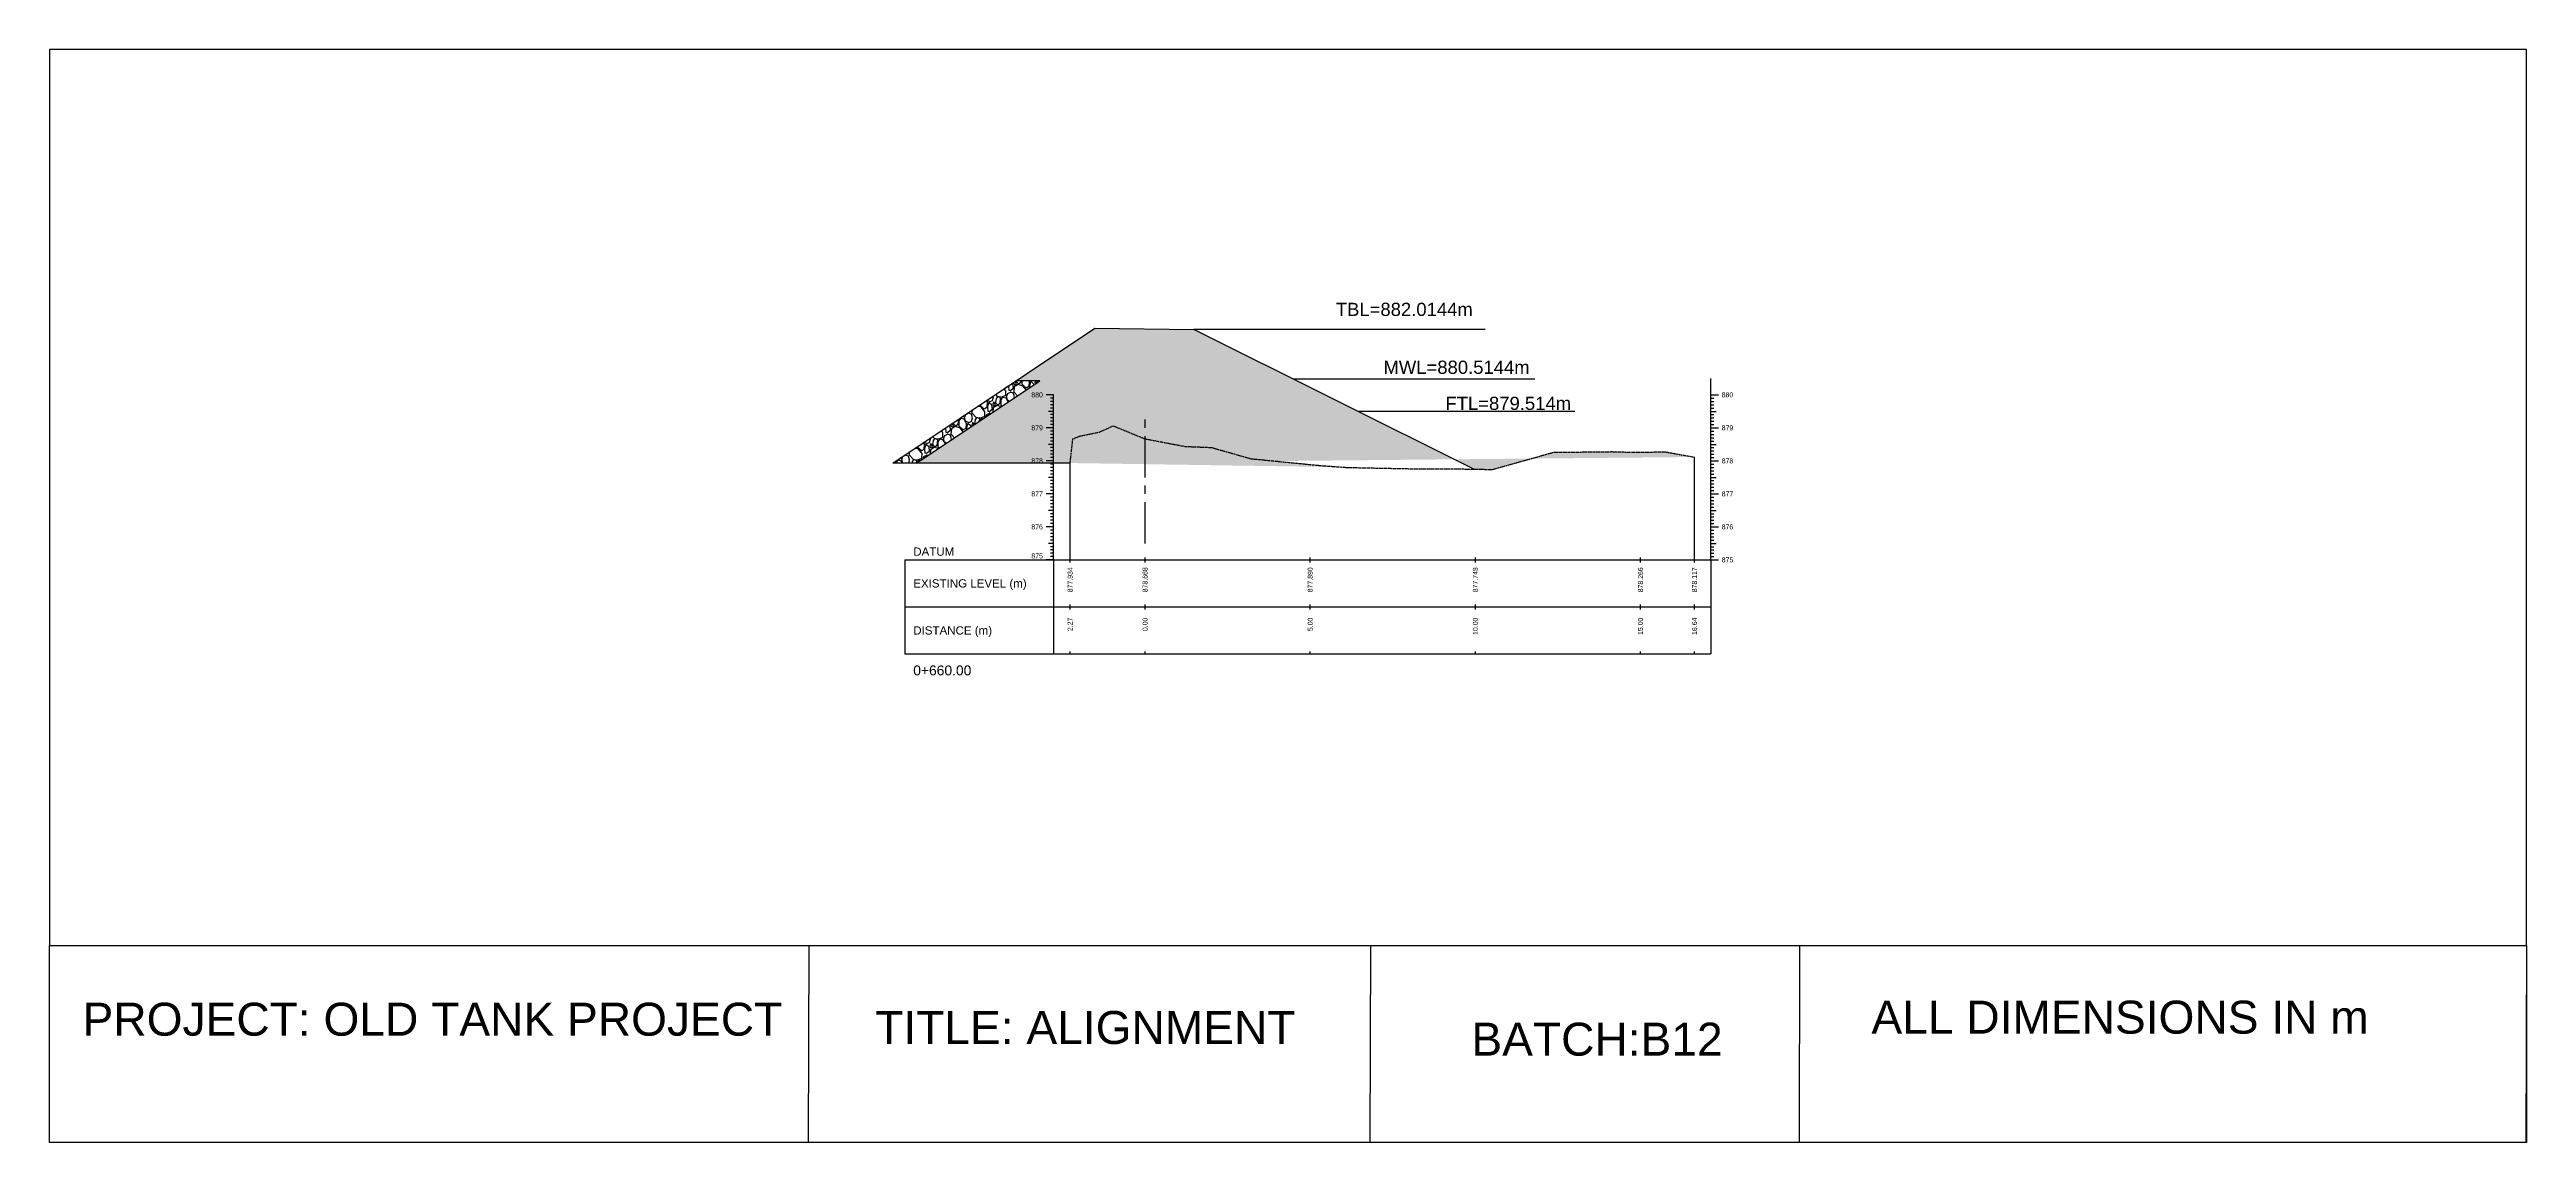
# Model space of a CAD drawing. Header units: millimetres. Extents: x 2640 to 12113, y 6003 to 13668.
# Drawn here: x 2640 to 3390, y 6003 to 6334 of the extents above; entities that cross this region are included whole.
import ezdxf
from ezdxf.enums import TextEntityAlignment as Align

# ---------------------------------------------------------------- set-up
doc = ezdxf.new("R2010")
doc.units = ezdxf.units.MM
doc.linetypes.add('CENTER', pattern=[2, 1.25, -0.25, 0.25, -0.25])
doc.linetypes.add('HIDDEN', pattern=[0.375, 0.25, -0.125])
for name, color, linetype in [('CL', 6, 'CENTER'), ('CS_Drawing', 7, 'Continuous'), ('GL', 3, 'HIDDEN')]:
    doc.layers.add(name, color=color, linetype=linetype)
doc.styles.get("Standard").update_dxf_attribs({"font": 'arial.ttf'})

msp = doc.modelspace()

# ---------------------------------------------------------------- hatches: boundary and pattern name
h = msp.add_hatch()
h.set_pattern_fill('AR-SAND', color=256, scale=0.1, angle=90)
h.set_pattern_definition([(127.5, (10582.4188, -1683.112), (-4.8941324, -0.1600031), [0, -3.8608, 0, -4.318, 0, -4.1275]), (97.5, (10582.419, -1683.112), (-7.168251, 4.495233), [0, -2.0828, 0, -3.4798, 0, -1.3335]), (57.5, (10582.4188, -1686.2364), (-0.0143718, 7.9099237), [0, -1.27, 0, -4.572, 0, -5.969]), (47.5, (10582.419, -1686.2364), (-2.2292932, 7.6355645), [0, -0.635, 0, -2.9972, 0, -3.429])])
edge = h.paths.add_edge_path()
edge.add_line((2902.202, 6208.938), (2939.586, 6233.861))
edge.add_line((2939.586, 6233.861), (2932.299, 6233.809))
edge.add_line((2894.991, 6208.938), (2956.228, 6249.762))
edge.add_line((2956.228, 6249.762), (2986.226, 6249.433))
edge.add_line((3070.92, 6207.086), (2986.226, 6249.433))
edge.add_line((2948.718, 6208.938), (2949.554, 6216.248))
edge.add_line((2949.554, 6216.248), (2951.495, 6217.058))
edge.add_line((2951.495, 6217.058), (2957.678, 6218.348))
edge.add_line((2957.678, 6218.348), (2961.755, 6220.218))
edge.add_line((2961.755, 6220.218), (2971.227, 6216.318))
edge.add_line((2971.227, 6216.318), (2971.418, 6216.278))
edge.add_line((2971.418, 6216.278), (2983.572, 6213.968))
edge.add_line((2983.572, 6213.968), (2991.583, 6213.658))
edge.add_line((2991.583, 6213.658), (2991.749, 6213.598))
edge.add_line((2991.749, 6213.598), (3003.476, 6210.258))
edge.add_line((3003.476, 6210.258), (3024.633, 6208.178))
edge.add_line((3024.633, 6208.178), (3032.512, 6207.608))
edge.add_line((3032.512, 6207.608), (3055.091, 6207.148))
edge.add_line((3055.091, 6207.148), (3062.347, 6207.208))
edge.add_line((3062.347, 6207.208), (3066.164, 6207.168))
edge.add_line((3066.164, 6207.168), (3076.633, 6206.988))
edge.add_line((3076.633, 6206.988), (3095.151, 6212.228))
edge.add_line((3095.151, 6212.228), (3104.218, 6212.288))
edge.add_line((3104.218, 6212.288), (3112.748, 6212.388))
edge.add_line((3112.748, 6212.388), (3118.484, 6212.238))
edge.add_line((3118.484, 6212.238), (3129.043, 6212.308))
edge.add_line((3129.043, 6212.308), (3137.693, 6210.748))
edge.add_line((3137.693, 6210.748), (3137.768, 6210.768))
edge.add_line((2948.718, 6208.938), (2894.991, 6208.938))

# ---------------------------------------------------------------- linework, layer by layer
for p, q in [((2894.991, 6208.938), (2956.228, 6249.762)), ((2956.228, 6249.762), (2986.226, 6249.433)), ((3070.92, 6207.086), (2986.226, 6249.433)), ((2902.202, 6208.938), (2939.586, 6233.861)), ((2939.586, 6233.861), (2932.299, 6233.809)), ((3142.768, 6229.598), (3142.768, 6234.598))]:
    msp.add_line(p, q)
at = {"color": 1}
msp.add_line((3074.393, 6249.433), (2986.226, 6249.433), dxfattribs=at)
at = {"linetype": 'Continuous'}
for p, q in [((2931.203, 6233.079), (2931.304, 6232.988)), ((2931.304, 6232.988), (2931.431, 6231.528)), ((2931.807, 6233.482), (2931.685, 6233.115)), ((2931.685, 6233.115), (2931.875, 6232.671)), ((2932.955, 6232.734), (2931.812, 6232.036)), ((2931.875, 6232.671), (2932.51, 6232.925)), ((2932.51, 6232.925), (2932.071, 6233.657)), ((2932.484, 6233.811), (2932.447, 6233.56)), ((2932.447, 6233.56), (2933.082, 6232.925)), ((2934.542, 6232.226), (2932.955, 6232.734)), ((2933.082, 6232.925), (2933.844, 6233.433)), ((2933.844, 6233.433), (2933.89, 6233.821)), ((2934.161, 6232.798), (2934.161, 6233.823)), ((2935.431, 6231.655), (2934.161, 6232.798)), ((2936.32, 6233.687), (2936.193, 6232.099)), ((2936.242, 6233.837), (2936.32, 6233.687)), ((2936.701, 6233.496), (2936.384, 6232.226)), ((2937.019, 6233.56), (2936.701, 6233.496)), ((2937.019, 6233.56), (2937.654, 6232.988)), ((2937.654, 6232.988), (2937.688, 6232.595)), ((2938.28, 6233.851), (2938.035, 6233.115)), ((2938.035, 6233.115), (2938.131, 6232.89)), ((2938.667, 6233.247), (2938.304, 6233.852)), ((2938.841, 6233.855), (2938.797, 6233.56)), ((2938.797, 6233.56), (2938.932, 6233.424)), ((2921.842, 6225.876), (2920.867, 6226.188)), ((2921.461, 6226.448), (2921.461, 6226.585)), ((2922.731, 6225.305), (2921.461, 6226.448)), ((2922.922, 6224.479), (2921.842, 6225.876)), ((2923.493, 6225.749), (2922.731, 6225.305)), ((2923.354, 6227.846), (2923.62, 6227.337)), ((2923.62, 6227.337), (2923.493, 6225.749)), ((2924.319, 6227.591), (2923.498, 6227.942)), ((2924.001, 6227.146), (2923.684, 6225.876)), ((2923.684, 6225.876), (2923.811, 6224.67)), ((2924.319, 6227.21), (2924.001, 6227.146)), ((2924.319, 6227.527), (2925.208, 6227.908)), ((2924.319, 6227.21), (2924.954, 6226.638)), ((2925.081, 6225.178), (2924.319, 6224.479)), ((2924.954, 6226.638), (2925.081, 6225.178)), ((2925.208, 6227.908), (2925.525, 6228.988)), ((2925.589, 6227.527), (2925.335, 6226.765)), ((2925.335, 6226.765), (2925.525, 6226.321)), ((2925.462, 6225.686), (2925.352, 6224.371)), ((2925.525, 6228.988), (2925.45, 6229.244)), ((2926.605, 6226.384), (2925.462, 6225.686)), ((2925.525, 6226.321), (2926.16, 6226.575)), ((2926.16, 6226.575), (2925.589, 6227.527)), ((2926.287, 6228.48), (2926.097, 6227.21)), ((2926.097, 6227.21), (2926.732, 6226.575)), ((2926.098, 6229.676), (2926.668, 6229.051)), ((2926.732, 6228.988), (2926.287, 6228.48)), ((2927.799, 6226.002), (2926.605, 6226.384)), ((2926.668, 6229.051), (2928.002, 6228.988)), ((2927.113, 6228.988), (2926.732, 6228.988)), ((2926.732, 6226.575), (2927.494, 6227.083)), ((2927.684, 6228.67), (2927.113, 6228.988)), ((2927.494, 6227.083), (2927.684, 6228.67)), ((2927.811, 6228.099), (2928.383, 6228.924)), ((2927.811, 6226.448), (2927.811, 6228.099)), ((2928.09, 6226.197), (2927.811, 6226.448)), ((2928.002, 6228.988), (2929.208, 6229.496)), ((2928.383, 6228.924), (2929.272, 6228.67)), ((2929.272, 6230.829), (2928.781, 6231.464)), ((2929.081, 6231.655), (2929.075, 6231.66)), ((2929.843, 6232.099), (2929.081, 6231.655)), ((2929.208, 6229.496), (2929.272, 6230.829)), ((2929.272, 6228.67), (2929.926, 6227.421)), ((2929.462, 6228.988), (2929.843, 6230.004)), ((2929.78, 6227.972), (2929.462, 6228.988)), ((2930.372, 6227.718), (2929.78, 6227.972)), ((2929.849, 6232.177), (2929.843, 6232.099)), ((2929.843, 6230.004), (2930.669, 6230.385)), ((2930.056, 6232.314), (2930.034, 6232.226)), ((2930.034, 6232.226), (2930.161, 6231.02)), ((2930.669, 6230.829), (2930.161, 6231.02)), ((2931.431, 6231.528), (2930.669, 6230.829)), ((2931.558, 6230.067), (2930.669, 6230.385)), ((2931.875, 6228.988), (2931.558, 6230.067)), ((2931.812, 6232.036), (2931.685, 6230.512)), ((2931.685, 6230.512), (2932.774, 6229.319)), ((2931.777, 6228.654), (2931.875, 6228.988)), ((2935.424, 6231.085), (2934.542, 6232.226)), ((2936.193, 6232.099), (2935.431, 6231.655)), ((2936.384, 6232.226), (2936.433, 6231.758)), ((2910.222, 6218.129), (2909.731, 6218.764)), ((2910.031, 6218.955), (2910.025, 6218.96)), ((2910.793, 6219.399), (2910.031, 6218.955)), ((2910.158, 6216.796), (2910.222, 6218.129)), ((2910.799, 6219.477), (2910.793, 6219.399)), ((2910.793, 6217.304), (2911.619, 6217.685)), ((2911.006, 6219.614), (2910.984, 6219.526)), ((2910.984, 6219.526), (2911.111, 6218.32)), ((2911.619, 6218.129), (2911.111, 6218.32)), ((2912.381, 6218.828), (2911.619, 6218.129)), ((2912.508, 6217.367), (2911.619, 6217.685)), ((2912.153, 6220.379), (2912.254, 6220.288)), ((2912.254, 6220.288), (2912.381, 6218.828)), ((2912.757, 6220.782), (2912.635, 6220.415)), ((2912.635, 6220.415), (2912.825, 6219.971)), ((2912.762, 6219.336), (2912.635, 6217.812)), ((2912.635, 6217.812), (2913.724, 6216.619)), ((2913.905, 6220.034), (2912.762, 6219.336)), ((2912.825, 6219.971), (2913.46, 6220.225)), ((2913.46, 6220.225), (2913.021, 6220.957)), ((2913.455, 6221.247), (2913.397, 6220.86)), ((2913.397, 6220.86), (2914.032, 6220.225)), ((2915.492, 6219.526), (2913.905, 6220.034)), ((2914.032, 6220.225), (2914.794, 6220.733)), ((2914.794, 6220.733), (2914.977, 6222.262)), ((2915.111, 6221.749), (2915.683, 6222.574)), ((2915.111, 6220.098), (2915.111, 6221.749)), ((2916.381, 6218.955), (2915.111, 6220.098)), ((2916.374, 6218.385), (2915.492, 6219.526)), ((2915.683, 6222.574), (2916.572, 6222.32)), ((2915.952, 6222.911), (2916.508, 6223.146)), ((2917.143, 6219.399), (2916.381, 6218.955)), ((2916.508, 6223.146), (2916.515, 6223.287)), ((2916.572, 6222.32), (2917.27, 6220.987)), ((2916.762, 6222.638), (2917.143, 6223.654)), ((2917.08, 6221.622), (2916.762, 6222.638)), ((2917.969, 6221.241), (2917.08, 6221.622)), ((2917.143, 6223.654), (2917.969, 6224.035)), ((2917.27, 6220.987), (2917.143, 6219.399)), ((2917.651, 6220.796), (2917.334, 6219.526)), ((2917.334, 6219.526), (2917.383, 6219.058)), ((2917.969, 6220.86), (2917.651, 6220.796)), ((2918.858, 6223.717), (2917.969, 6224.035)), ((2917.969, 6221.177), (2918.858, 6221.558)), ((2917.969, 6220.86), (2918.604, 6220.288)), ((2918.604, 6220.288), (2918.638, 6219.895)), ((2919.175, 6222.638), (2918.858, 6223.717)), ((2918.858, 6221.558), (2919.175, 6222.638)), ((2919.053, 6224.979), (2918.985, 6224.162)), ((2918.985, 6224.162), (2920.318, 6222.701)), ((2919.239, 6221.177), (2918.985, 6220.415)), ((2918.985, 6220.415), (2919.081, 6220.19)), ((2919.617, 6220.547), (2919.239, 6221.177)), ((2919.937, 6222.13), (2919.747, 6220.86)), ((2919.747, 6220.86), (2919.882, 6220.724)), ((2920.382, 6222.638), (2919.937, 6222.13)), ((2920.318, 6222.701), (2921.652, 6222.638)), ((2920.763, 6222.638), (2920.382, 6222.638)), ((2921.334, 6222.32), (2920.763, 6222.638)), ((2921.252, 6221.638), (2921.334, 6222.32)), ((2921.498, 6221.801), (2922.033, 6222.574)), ((2921.652, 6222.638), (2922.858, 6223.146)), ((2922.033, 6222.574), (2922.47, 6222.449)), ((2922.858, 6223.146), (2922.922, 6224.479)), ((2923.232, 6222.958), (2923.493, 6223.654)), ((2923.493, 6223.654), (2924.319, 6224.035)), ((2924.319, 6224.479), (2923.811, 6224.67)), ((2924.663, 6223.912), (2924.319, 6224.035)), ((2896.902, 6210.211), (2897.458, 6210.446)), ((2897.458, 6210.446), (2897.465, 6210.587)), ((2897.712, 6209.938), (2898.093, 6210.954)), ((2898.093, 6210.954), (2898.919, 6211.335)), ((2899.808, 6211.017), (2898.919, 6211.335)), ((2900.125, 6209.938), (2899.808, 6211.017)), ((2900.003, 6212.279), (2899.935, 6211.462)), ((2899.935, 6211.462), (2901.268, 6210.001)), ((2901.268, 6210.001), (2902.602, 6209.938)), ((2902.792, 6213.176), (2901.817, 6213.488)), ((2902.411, 6213.748), (2902.411, 6213.885)), ((2903.681, 6212.605), (2902.411, 6213.748)), ((2902.602, 6209.938), (2903.808, 6210.446)), ((2903.872, 6211.779), (2902.792, 6213.176)), ((2904.443, 6213.049), (2903.681, 6212.605)), ((2903.808, 6210.446), (2903.872, 6211.779)), ((2904.182, 6210.258), (2904.443, 6210.954)), ((2904.304, 6215.146), (2904.57, 6214.637)), ((2904.57, 6214.637), (2904.443, 6213.049)), ((2904.443, 6210.954), (2905.269, 6211.335)), ((2905.269, 6214.891), (2904.448, 6215.242)), ((2904.951, 6214.446), (2904.634, 6213.176)), ((2904.634, 6213.176), (2904.761, 6211.97)), ((2905.269, 6211.779), (2904.761, 6211.97)), ((2905.269, 6214.51), (2904.951, 6214.446)), ((2905.269, 6214.827), (2906.158, 6215.208)), ((2905.269, 6214.51), (2905.904, 6213.938)), ((2906.031, 6212.478), (2905.269, 6211.779)), ((2905.613, 6211.212), (2905.269, 6211.335)), ((2905.904, 6213.938), (2906.031, 6212.478)), ((2906.158, 6215.208), (2906.475, 6216.288)), ((2906.539, 6214.827), (2906.285, 6214.065)), ((2906.285, 6214.065), (2906.475, 6213.621)), ((2906.412, 6212.986), (2906.302, 6211.671)), ((2906.475, 6216.288), (2906.4, 6216.544)), ((2907.555, 6213.684), (2906.412, 6212.986)), ((2906.475, 6213.621), (2907.11, 6213.875)), ((2907.11, 6213.875), (2906.539, 6214.827)), ((2907.237, 6215.78), (2907.047, 6214.51)), ((2907.047, 6214.51), (2907.682, 6213.875)), ((2907.048, 6216.976), (2907.618, 6216.351)), ((2907.682, 6216.288), (2907.237, 6215.78)), ((2908.749, 6213.302), (2907.555, 6213.684)), ((2907.618, 6216.351), (2908.952, 6216.288)), ((2908.063, 6216.288), (2907.682, 6216.288)), ((2907.682, 6213.875), (2908.444, 6214.383)), ((2908.634, 6215.97), (2908.063, 6216.288)), ((2908.444, 6214.383), (2908.634, 6215.97)), ((2908.761, 6215.399), (2909.333, 6216.224)), ((2908.761, 6213.748), (2908.761, 6215.399)), ((2909.04, 6213.497), (2908.761, 6213.748)), ((2908.952, 6216.288), (2910.158, 6216.796)), ((2909.333, 6216.224), (2910.222, 6215.97)), ((2910.222, 6215.97), (2910.876, 6214.721)), ((2910.412, 6216.288), (2910.793, 6217.304)), ((2910.73, 6215.272), (2910.412, 6216.288)), ((2911.322, 6215.018), (2910.73, 6215.272)), ((2912.825, 6216.288), (2912.508, 6217.367)), ((2912.727, 6215.954), (2912.825, 6216.288)), ((2895.852, 6208.938), (2895.927, 6209.562)), ((2896.061, 6209.049), (2896.633, 6209.874)), ((2896.061, 6208.938), (2896.061, 6209.049)), ((2896.633, 6209.874), (2897.522, 6209.62)), ((2897.522, 6209.62), (2897.879, 6208.938)), ((2898.025, 6208.938), (2897.712, 6209.938)), ((2899.831, 6208.938), (2900.125, 6209.938)), ((2900.887, 6209.43), (2900.813, 6208.938)), ((2901.332, 6209.938), (2900.887, 6209.43)), ((2901.713, 6209.938), (2901.332, 6209.938)), ((2902.284, 6209.62), (2901.713, 6209.938)), ((2902.202, 6208.938), (2902.284, 6209.62)), ((2902.448, 6209.101), (2902.983, 6209.874)), ((2902.983, 6209.874), (2903.42, 6209.749))]:
    msp.add_line(p, q, dxfattribs=at)
at = {"color": 4}
msp.add_line((3089.462, 6234.398), (3016.296, 6234.398), dxfattribs=at)
at = {"color": 6}
msp.add_line((3101.586, 6224.586), (3035.92, 6224.586), dxfattribs=at)
at = {"color": 85, "true_color": 0x58ba48}
msp.add_line((2948.718, 6208.938), (2894.991, 6208.938), dxfattribs=at)
for points in [[(2639.691, 6062.718), (3389.691, 6062.718), (3389.691, 6334.243), (2639.691, 6334.243)], [(2639.691, 6062.718), (3389.691, 6062.718), (3389.691, 6003.058), (2639.691, 6003.058)], [(2869.691, 6062.718), (3039.691, 6062.718), (3039.511, 6003.058), (2869.511, 6003.058)], [(3169.691, 6062.718), (3389.691, 6062.718), (3389.54, 6003.058), (3169.54, 6003.058)]]:
    msp.add_lwpolyline(points, close=True)
at = {"layer": 'CL', "ltscale": 10}
msp.add_line((2971.418, 6184.598), (2971.418, 6224.598), dxfattribs=at)
at = {"layer": 'CS_Drawing'}
for p, q in [((2943.718, 6229.598), (2941.468, 6229.598)), ((2943.718, 6229.598), (2942.143, 6229.598)), ((2943.718, 6229.598), (2942.818, 6229.598)), ((2943.718, 6228.598), (2942.818, 6228.598)), ((2943.718, 6227.598), (2942.818, 6227.598)), ((2943.718, 6226.598), (2942.818, 6226.598)), ((2943.718, 6225.598), (2942.818, 6225.598)), ((2943.718, 6179.598), (2943.718, 6229.598)), ((3142.768, 6229.598), (3145.018, 6229.598)), ((3142.768, 6229.598), (3144.343, 6229.598)), ((3142.768, 6229.598), (3143.668, 6229.598)), ((3142.768, 6179.598), (3142.768, 6229.598)), ((3142.768, 6228.598), (3143.668, 6228.598)), ((3142.768, 6227.598), (3143.668, 6227.598)), ((3142.768, 6226.598), (3143.668, 6226.598)), ((3142.768, 6225.598), (3143.668, 6225.598)), ((2943.718, 6219.598), (2941.468, 6219.598)), ((2943.718, 6224.598), (2942.143, 6224.598)), ((2943.718, 6219.598), (2942.143, 6219.598)), ((2943.718, 6224.598), (2942.818, 6224.598)), ((2943.718, 6223.598), (2942.818, 6223.598)), ((2943.718, 6222.598), (2942.818, 6222.598)), ((2943.718, 6221.598), (2942.818, 6221.598)), ((2943.718, 6220.598), (2942.818, 6220.598)), ((2943.718, 6219.598), (2942.818, 6219.598)), ((2943.718, 6218.598), (2942.818, 6218.598)), ((2943.718, 6217.598), (2942.818, 6217.598)), ((3142.768, 6224.598), (3144.343, 6224.598)), ((3142.768, 6224.598), (3143.668, 6224.598)), ((3142.768, 6223.598), (3143.668, 6223.598)), ((3142.768, 6222.598), (3143.668, 6222.598)), ((3142.768, 6221.598), (3143.668, 6221.598)), ((3142.768, 6220.598), (3143.668, 6220.598)), ((3142.768, 6219.598), (3145.018, 6219.598)), ((3142.768, 6219.598), (3144.343, 6219.598)), ((3142.768, 6219.598), (3143.668, 6219.598)), ((3142.768, 6218.598), (3143.668, 6218.598)), ((3142.768, 6217.598), (3143.668, 6217.598)), ((2943.718, 6214.598), (2942.143, 6214.598)), ((2943.718, 6216.598), (2942.818, 6216.598)), ((2943.718, 6215.598), (2942.818, 6215.598)), ((2943.718, 6214.598), (2942.818, 6214.598)), ((2943.718, 6213.598), (2942.818, 6213.598)), ((2943.718, 6212.598), (2942.818, 6212.598)), ((2943.718, 6211.598), (2942.818, 6211.598)), ((2943.718, 6210.598), (2942.818, 6210.598)), ((3137.768, 6179.598), (3137.768, 6210.768)), ((3142.768, 6216.598), (3143.668, 6216.598)), ((3142.768, 6215.598), (3143.668, 6215.598)), ((3142.768, 6214.598), (3144.343, 6214.598)), ((3142.768, 6214.598), (3143.668, 6214.598)), ((3142.768, 6213.598), (3143.668, 6213.598)), ((3142.768, 6212.598), (3143.668, 6212.598)), ((3142.768, 6211.598), (3143.668, 6211.598)), ((3142.768, 6210.598), (3143.668, 6210.598)), ((2943.718, 6209.598), (2941.468, 6209.598)), ((2943.718, 6209.598), (2942.143, 6209.598)), ((2943.718, 6204.598), (2942.143, 6204.598)), ((2943.718, 6209.598), (2942.818, 6209.598)), ((2943.718, 6208.598), (2942.818, 6208.598)), ((2943.718, 6207.598), (2942.818, 6207.598)), ((2943.718, 6206.598), (2942.818, 6206.598)), ((2943.718, 6205.598), (2942.818, 6205.598)), ((2943.718, 6204.598), (2942.818, 6204.598)), ((2943.718, 6203.598), (2942.818, 6203.598)), ((2943.718, 6202.598), (2942.818, 6202.598)), ((2948.718, 6179.598), (2948.718, 6208.938)), ((3142.768, 6209.598), (3145.018, 6209.598)), ((3142.768, 6209.598), (3144.343, 6209.598)), ((3142.768, 6209.598), (3143.668, 6209.598)), ((3142.768, 6208.598), (3143.668, 6208.598)), ((3142.768, 6207.598), (3143.668, 6207.598)), ((3142.768, 6206.598), (3143.668, 6206.598)), ((3142.768, 6205.598), (3143.668, 6205.598)), ((3142.768, 6204.598), (3144.343, 6204.598)), ((3142.768, 6204.598), (3143.668, 6204.598)), ((3142.768, 6203.598), (3143.668, 6203.598)), ((3142.768, 6202.598), (3143.668, 6202.598)), ((2943.718, 6199.598), (2941.468, 6199.598)), ((2943.718, 6199.598), (2942.143, 6199.598)), ((2943.718, 6201.598), (2942.818, 6201.598)), ((2943.718, 6200.598), (2942.818, 6200.598)), ((2943.718, 6199.598), (2942.818, 6199.598)), ((2943.718, 6198.598), (2942.818, 6198.598)), ((2943.718, 6197.598), (2942.818, 6197.598)), ((2943.718, 6196.598), (2942.818, 6196.598)), ((2943.718, 6195.598), (2942.818, 6195.598)), ((3142.768, 6201.598), (3143.668, 6201.598)), ((3142.768, 6200.598), (3143.668, 6200.598)), ((3142.768, 6199.598), (3145.018, 6199.598)), ((3142.768, 6199.598), (3144.343, 6199.598)), ((3142.768, 6199.598), (3143.668, 6199.598)), ((3142.768, 6198.598), (3143.668, 6198.598)), ((3142.768, 6197.598), (3143.668, 6197.598)), ((3142.768, 6196.598), (3143.668, 6196.598)), ((3142.768, 6195.598), (3143.668, 6195.598)), ((2943.718, 6189.598), (2941.468, 6189.598)), ((2943.718, 6194.598), (2942.143, 6194.598)), ((2943.718, 6189.598), (2942.143, 6189.598)), ((2943.718, 6194.598), (2942.818, 6194.598)), ((2943.718, 6193.598), (2942.818, 6193.598)), ((2943.718, 6192.598), (2942.818, 6192.598)), ((2943.718, 6191.598), (2942.818, 6191.598)), ((2943.718, 6190.598), (2942.818, 6190.598)), ((2943.718, 6189.598), (2942.818, 6189.598)), ((2943.718, 6188.598), (2942.818, 6188.598)), ((2943.718, 6187.598), (2942.818, 6187.598)), ((3142.768, 6194.598), (3144.343, 6194.598)), ((3142.768, 6194.598), (3143.668, 6194.598)), ((3142.768, 6193.598), (3143.668, 6193.598)), ((3142.768, 6192.598), (3143.668, 6192.598)), ((3142.768, 6191.598), (3143.668, 6191.598)), ((3142.768, 6190.598), (3143.668, 6190.598)), ((3142.768, 6189.598), (3145.018, 6189.598)), ((3142.768, 6189.598), (3144.343, 6189.598)), ((3142.768, 6189.598), (3143.668, 6189.598)), ((3142.768, 6188.598), (3143.668, 6188.598)), ((3142.768, 6187.598), (3143.668, 6187.598)), ((2943.718, 6184.598), (2942.143, 6184.598)), ((2943.718, 6186.598), (2942.818, 6186.598)), ((2943.718, 6185.598), (2942.818, 6185.598)), ((2943.718, 6184.598), (2942.818, 6184.598)), ((2943.718, 6183.598), (2942.818, 6183.598)), ((2943.718, 6182.598), (2942.818, 6182.598)), ((2943.718, 6181.598), (2942.818, 6181.598)), ((2943.718, 6180.598), (2942.818, 6180.598)), ((2948.718, 6178.848), (2948.718, 6180.348)), ((2971.418, 6178.848), (2971.418, 6180.348)), ((3021.418, 6178.848), (3021.418, 6180.348)), ((3071.418, 6178.848), (3071.418, 6180.348)), ((3121.418, 6178.848), (3121.418, 6180.348)), ((3137.768, 6178.848), (3137.768, 6180.348)), ((3142.768, 6186.598), (3143.668, 6186.598)), ((3142.768, 6185.598), (3143.668, 6185.598)), ((3142.768, 6184.598), (3144.343, 6184.598)), ((3142.768, 6184.598), (3143.668, 6184.598)), ((3142.768, 6183.598), (3143.668, 6183.598)), ((3142.768, 6182.598), (3143.668, 6182.598)), ((3142.768, 6181.598), (3143.668, 6181.598)), ((3142.768, 6180.598), (3143.668, 6180.598)), ((2898.718, 6179.598), (2943.718, 6179.598)), ((2898.718, 6179.598), (2898.718, 6151.098)), ((2943.718, 6179.598), (2941.468, 6179.598)), ((2943.718, 6179.598), (2942.143, 6179.598)), ((2943.718, 6179.598), (2942.818, 6179.598)), ((2943.718, 6179.598), (3142.768, 6179.598)), ((2943.718, 6179.598), (2943.718, 6151.098)), ((3142.768, 6179.598), (3145.018, 6179.598)), ((3142.768, 6179.598), (3144.343, 6179.598)), ((3142.768, 6179.598), (3143.668, 6179.598)), ((3142.768, 6179.598), (3142.768, 6151.098)), ((2898.718, 6165.348), (2943.718, 6165.348)), ((2943.718, 6165.348), (3142.768, 6165.348)), ((2943.718, 6165.348), (3142.768, 6165.348)), ((2948.718, 6164.598), (2948.718, 6166.098)), ((2971.418, 6164.598), (2971.418, 6166.098)), ((3021.418, 6164.598), (3021.418, 6166.098)), ((3071.418, 6164.598), (3071.418, 6166.098)), ((3121.418, 6164.598), (3121.418, 6166.098)), ((3137.768, 6164.598), (3137.768, 6166.098)), ((2898.718, 6151.098), (2943.718, 6151.098)), ((2943.718, 6151.098), (3142.768, 6151.098)), ((2948.718, 6151.098), (2948.718, 6151.848)), ((2971.418, 6151.098), (2971.418, 6151.848)), ((3021.418, 6151.098), (3021.418, 6151.848)), ((3071.418, 6151.098), (3071.418, 6151.848)), ((3121.418, 6151.098), (3121.418, 6151.848)), ((3137.768, 6151.098), (3137.768, 6151.848))]:
    msp.add_line(p, q, dxfattribs=at)
at = {"layer": 'GL'}
msp.add_lwpolyline([(2948.718, 6208.938), (2949.554, 6216.248), (2951.495, 6217.058), (2957.678, 6218.348), (2961.755, 6220.218), (2971.227, 6216.318), (2971.418, 6216.278), (2983.572, 6213.968), (2991.583, 6213.658), (2991.749, 6213.598), (3003.476, 6210.258), (3024.633, 6208.178), (3032.512, 6207.608), (3055.091, 6207.148), (3062.347, 6207.208), (3066.164, 6207.168), (3076.633, 6206.988), (3095.151, 6212.228), (3104.218, 6212.288), (3112.748, 6212.388), (3118.484, 6212.238), (3129.043, 6212.308), (3137.693, 6210.748), (3137.768, 6210.768)], dxfattribs=at)

# ---------------------------------------------------------------- texts
at = {"color": 1, "insert": (3070.629, 6257.501), "char_height": 4, "attachment_point": 3}
msp.add_mtext_dynamic_manual_height_columns('TBL=882.0144m', width=39.40702, gutter_width=20, heights=[0], dxfattribs=at)
at = {"color": 4, "insert": (3087.857, 6239.959), "char_height": 4, "attachment_point": 3}
msp.add_mtext_dynamic_manual_height_columns('MWL=880.5144m', width=39.40702, gutter_width=20, heights=[0], dxfattribs=at)
at = {"color": 6, "insert": (3100.406, 6229.024), "char_height": 4, "attachment_point": 3}
msp.add_mtext_dynamic_manual_height_columns('FTL=879.514m', width=39.40702, gutter_width=20, heights=[0], dxfattribs=at)
at = {"char_height": 10, "attachment_point": 1}
for s, insert in [('PROJECT: OLD TANK PROJECT', (2649.691, 6045.418)), ('ALL DIMENSIONS IN m', (3191.341, 6046.039)), ('TITLE: ALIGNMENT', (2889.691, 6042.903)), ('BATCH:B12', (3070.224, 6039.366))]:
    msp.add_mtext_dynamic_manual_height_columns(s, width=240, gutter_width=500, heights=[0], dxfattribs=dict(at, insert=insert))
at = {"layer": 'CS_Drawing'}
for s, p in [('880', (2940.468, 6229.598)), ('879', (2940.468, 6219.598)), ('878', (2940.468, 6209.598)), ('877', (2940.468, 6199.598)), ('876', (2940.468, 6189.598))]:
    msp.add_text(s, height=1.5, dxfattribs=at).set_placement(p, align=Align.MIDDLE_RIGHT)
for s, height, p in [('880', 1.5, (3146.018, 6229.598)), ('879', 1.5, (3146.018, 6219.598)), ('878', 1.5, (3146.018, 6209.598)), ('877', 1.5, (3146.018, 6199.598)), ('876', 1.5, (3146.018, 6189.598)), ('DATUM', 2.5, (2901.218, 6182.098)), ('875', 1.5, (3146.018, 6179.598)), ('875', 1.5, (3146.018, 6179.598)), ('EXISTING LEVEL (m)', 2.5, (2901.218, 6172.473)), ('DISTANCE (m)', 2.5, (2901.218, 6158.223)), ('0+660.00', 3, (2901.218, 6146.098))]:
    msp.add_text(s, height=height, dxfattribs=at).set_placement(p, align=Align.MIDDLE_LEFT)
msp.add_text('875', height=1.5, dxfattribs=at).set_placement((2940.468, 6180.048), align=Align.RIGHT)
for s, p in [('877.934', (2948.718, 6177.348)), ('878.668', (2971.418, 6177.348)), ('877.890', (3021.418, 6177.348)), ('877.748', (3071.418, 6177.348)), ('878.266', (3121.418, 6177.348)), ('878.117', (3137.768, 6177.348)), ('2.27', (2948.718, 6162.098)), ('0.00', (2971.418, 6162.098)), ('5.00', (3021.418, 6162.098)), ('10.00', (3071.418, 6162.098)), ('15.00', (3121.418, 6162.098)), ('16.64', (3137.768, 6162.098))]:
    msp.add_text(s, height=1.5, rotation=90, dxfattribs=at).set_placement(p, align=Align.MIDDLE_RIGHT)

doc.saveas('drawing.dxf')
